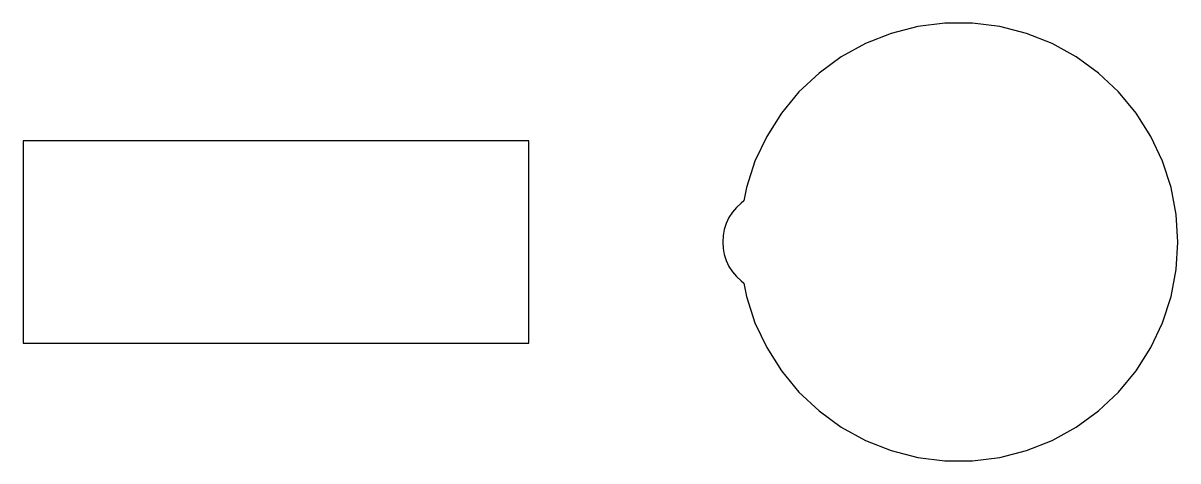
# Model space of a CAD drawing. Header units: metres. Extents: x -55.5 to 13, y -13 to 13.
import ezdxf

# ---------------------------------------------------------------- set-up
doc = ezdxf.new("R2010")
doc.units = ezdxf.units.M

msp = doc.modelspace()

# ---------------------------------------------------------------- linework, layer by layer
for p, q in [((-4.01721, 12.3637), (-5.53513, 11.7627)), ((-2.43594, 12.7697), (-4.01721, 12.3637)), ((-0.816269, 12.9743), (-2.43594, 12.7697)), ((0.816269, 12.9743), (-0.816269, 12.9743)), ((2.43594, 12.7697), (0.816269, 12.9743)), ((4.01721, 12.3637), (2.43594, 12.7697)), ((5.53513, 11.7627), (4.01721, 12.3637)), ((-5.53513, 11.7627), (-6.96574, 10.9763)), ((6.96574, 10.9763), (5.53513, 11.7627)), ((-6.96574, 10.9763), (-8.2865, 10.0167)), ((8.2865, 10.0167), (6.96574, 10.9763)), ((-8.2865, 10.0167), (-9.47658, 8.89911)), ((9.47658, 8.89911), (8.2865, 10.0167)), ((-9.47658, 8.89911), (-10.5172, 7.6412)), ((10.5172, 7.6412), (9.47658, 8.89911)), ((-10.5172, 7.6412), (-11.392, 6.26279)), ((11.392, 6.26279), (10.5172, 7.6412)), ((-11.392, 6.26279), (-12.0871, 4.78561)), ((12.0871, 4.78561), (11.392, 6.26279)), ((-25.5, 6), (-55.5, 6)), ((-55.5, 6), (-55.5, -6)), ((-25.5, -6), (-25.5, 6)), ((-12.0871, 4.78561), (-12.5916, 3.23296)), ((12.5916, 3.23296), (12.0871, 4.78561)), ((-12.5916, 3.23296), (-12.744, 2.43376)), ((12.8975, 1.62932), (12.5916, 3.23296)), ((-12.9123, 2.31154), (-13.1869, 2.05363)), ((-12.744, 2.43376), (-12.9123, 2.31154)), ((-13.6289, 1.44525), (-13.7893, 1.10437)), ((-13.427, 1.76335), (-13.6289, 1.44525)), ((-13.1869, 2.05363), (-13.427, 1.76335)), ((13, 0), (12.8975, 1.62932)), ((-13.9057, 0.746063), (-13.9763, 0.375992)), ((-13.7893, 1.10437), (-13.9057, 0.746063)), ((-13.9763, 0.375992), (-14, 0)), ((-14, 0), (-13.9763, -0.375992)), ((12.8975, -1.62932), (13, 0)), ((-13.9763, -0.375992), (-13.9057, -0.746063)), ((-13.9057, -0.746063), (-13.7893, -1.10437)), ((-13.7893, -1.10437), (-13.6289, -1.44525)), ((-13.6289, -1.44525), (-13.427, -1.76335)), ((-13.427, -1.76335), (-13.1869, -2.05363)), ((-13.1869, -2.05363), (-12.9123, -2.31154)), ((12.5916, -3.23296), (12.8975, -1.62932)), ((-12.9123, -2.31154), (-12.744, -2.43376)), ((-12.744, -2.43376), (-12.5916, -3.23296)), ((-12.5916, -3.23296), (-12.0871, -4.78561)), ((12.0871, -4.78561), (12.5916, -3.23296)), ((-12.0871, -4.78561), (-11.392, -6.26279)), ((11.392, -6.26279), (12.0871, -4.78561)), ((-55.5, -6), (-25.5, -6)), ((-11.392, -6.26279), (-10.5172, -7.6412)), ((10.5172, -7.6412), (11.392, -6.26279)), ((-10.5172, -7.6412), (-9.47658, -8.89911)), ((9.47658, -8.89911), (10.5172, -7.6412)), ((-9.47658, -8.89911), (-8.2865, -10.0167)), ((8.2865, -10.0167), (9.47658, -8.89911)), ((-8.2865, -10.0167), (-6.96574, -10.9763)), ((6.96574, -10.9763), (8.2865, -10.0167)), ((-6.96574, -10.9763), (-5.53513, -11.7627)), ((5.53513, -11.7627), (6.96574, -10.9763)), ((-5.53513, -11.7627), (-4.01721, -12.3637)), ((4.01721, -12.3637), (5.53513, -11.7627)), ((-4.01721, -12.3637), (-2.43594, -12.7697)), ((-2.43594, -12.7697), (-0.816269, -12.9743)), ((-0.816269, -12.9743), (0.816269, -12.9743)), ((0.816269, -12.9743), (2.43594, -12.7697)), ((2.43594, -12.7697), (4.01721, -12.3637))]:
    msp.add_line(p, q)

doc.saveas('drawing.dxf')
